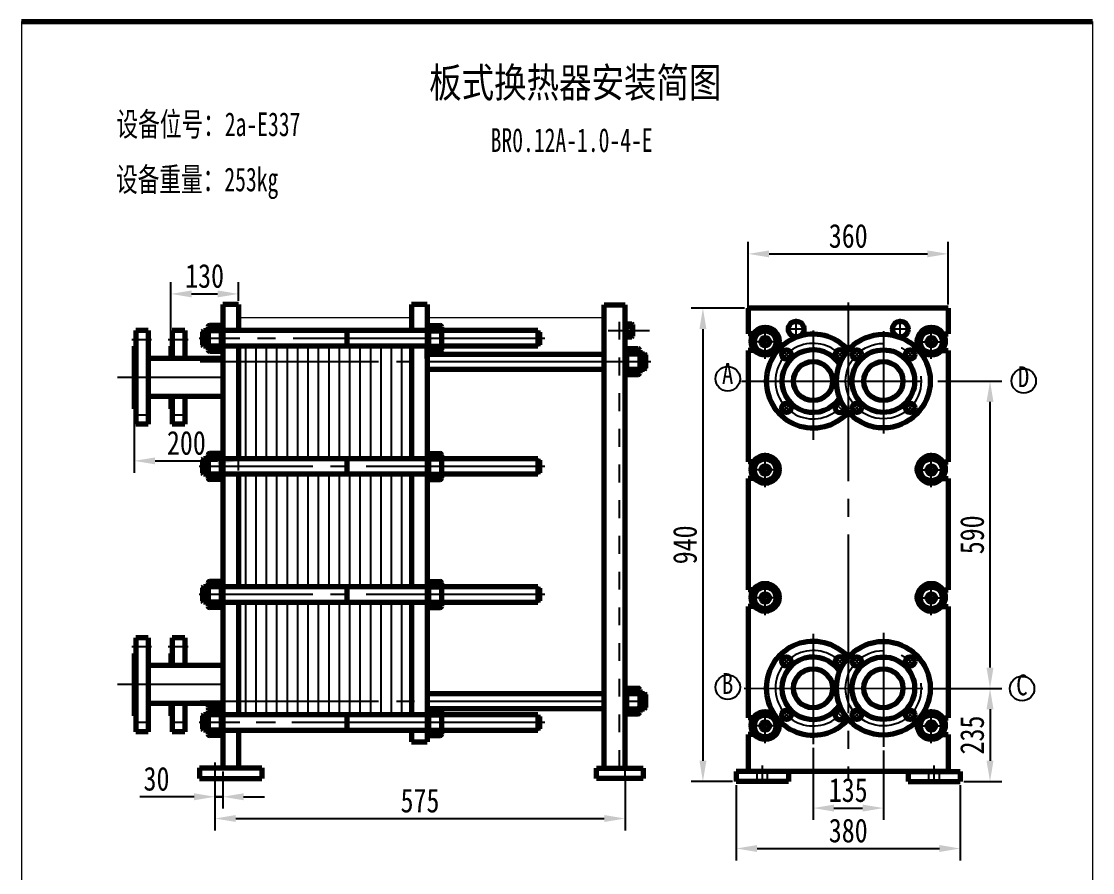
# Model space of a CAD drawing. Header units: millimetres. Extents: x -1351 to 1275, y 768 to 1047.
# Drawn here: x 450 to 630, y 899.6 to 1042.6 of the extents above; entities that cross this region are included whole.
import ezdxf

# ---------------------------------------------------------------- set-up
doc = ezdxf.new("R2010")
doc.units = ezdxf.units.MM
doc.linetypes.add('EB_DASH', pattern=[6, 3, -3])
doc.linetypes.add('EB_DASHDOT', pattern=[39, 30, -3, 3, -3])
doc.layers.get('0').update_dxf_attribs({"lineweight": 0})
doc.layers.add('CAXA4', color=3, linetype='Continuous', lineweight=25)
doc.styles.add('HZTXT', font='TXT.SHX', dxfattribs={"width": 0.8, "bigfont": 'HZTXT.SHX'})
doc.styles.add('标准', font='SIMFANG.TTF', dxfattribs={"width": 0.667})
doc.dimstyles.new('副本STANDARD', dxfattribs={"dimtxt": 4, "dimasz": 3.5, "dimexe": 2, "dimexo": 0.625, "dimgap": 1, "dimtad": 1, "dimdec": 4, "dimdsep": 46, "dimtxsty": 'HZTXT', "dimcen": 0, "dimclrd": 256, "dimclre": 256, "dimclrt": 256, "dimadec": 0, "dimazin": 0, "dimtfac": 1, "dimtdec": 4, "dimtmove": 0, "dimatfit": 3, "dimfxl": 0, "dimtolj": 1, "dimtzin": 0, "dimarcsym": 0})

# ---------------------------------------------------------------- blocks, each defined once
blk = doc.blocks.new('*D194')
at = {"linetype": 'Continuous', "lineweight": -2}
for p, q in [((482.55, 916.54), (482.55, 910.31)), ((483.86, 916.54), (483.86, 910.31)), ((479.05, 912.31), (469.9, 912.31)), ((483.86, 912.31), (482.55, 912.31)), ((487.36, 912.31), (490.86, 912.31))]:
    blk.add_line(p, q, dxfattribs=at)
at = {"linetype": 'Continuous'}
for points in [[(479.05, 912.89), (479.05, 911.72), (482.55, 912.31)], [(487.36, 912.89), (487.36, 911.72), (483.86, 912.31)]]:
    blk.add_solid(points, dxfattribs=at)
at = {"layer": 'Defpoints', "color": 0, "linetype": 'Continuous'}
for p in [(482.55, 917.16), (483.86, 917.16), (482.55, 912.31)]:
    blk.add_point(p, dxfattribs=at)
at = {"linetype": 'Continuous', "lineweight": 25, "insert": (472.72, 915.31), "char_height": 4, "attachment_point": 5, "style": 'HZTXT'}
blk.add_mtext('\\A1;\\fFangSong_GB2312;30', dxfattribs=at)
blk = doc.blocks.new('*D196')
at = {"linetype": 'Continuous', "lineweight": -2}
for p, q in [((607.98, 930.52), (614.79, 930.52)), ((612.79, 927.02), (612.79, 918.37)), ((608.4, 914.87), (614.79, 914.87))]:
    blk.add_line(p, q, dxfattribs=at)
at = {"linetype": 'Continuous'}
for points in [[(612.2, 927.02), (613.37, 927.02), (612.79, 930.52)], [(612.2, 918.37), (613.37, 918.37), (612.79, 914.87)]]:
    blk.add_solid(points, dxfattribs=at)
at = {"layer": 'Defpoints', "color": 0, "linetype": 'Continuous'}
for p in [(607.36, 930.52), (607.78, 914.87), (612.79, 914.87)]:
    blk.add_point(p, dxfattribs=at)
at = {"linetype": 'Continuous', "lineweight": 25, "insert": (609.79, 922.69), "char_height": 4, "attachment_point": 5, "rotation": 90, "style": 'HZTXT'}
blk.add_mtext('\\A1;\\fFangSong_GB2312;235', dxfattribs=at)
blk = doc.blocks.new('*D197')
at = {"linetype": 'Continuous', "lineweight": -2}
for p, q in [((571.54, 994.42), (562.54, 994.42)), ((564.54, 990.92), (564.54, 918.37)), ((569.53, 914.87), (562.54, 914.87))]:
    blk.add_line(p, q, dxfattribs=at)
at = {"linetype": 'Continuous'}
for points in [[(563.96, 990.92), (565.13, 990.92), (564.54, 994.42)], [(563.96, 918.37), (565.13, 918.37), (564.54, 914.87)]]:
    blk.add_solid(points, dxfattribs=at)
at = {"layer": 'Defpoints', "color": 0, "linetype": 'Continuous'}
for p in [(572.16, 994.42), (564.54, 914.87), (570.15, 914.87)]:
    blk.add_point(p, dxfattribs=at)
at = {"linetype": 'Continuous', "lineweight": 25, "insert": (561.54, 954.65), "char_height": 4, "attachment_point": 5, "rotation": 90, "style": 'HZTXT'}
blk.add_mtext('\\A1;\\fFangSong_GB2312;940', dxfattribs=at)
blk = doc.blocks.new('*D199')
at = {"linetype": 'Continuous', "lineweight": -2}
for p, q in [((606.61, 982.17), (614.79, 982.17)), ((612.79, 934.01), (612.79, 978.67)), ((608.2, 930.51), (614.79, 930.51))]:
    blk.add_line(p, q, dxfattribs=at)
at = {"linetype": 'Continuous'}
for points in [[(612.2, 978.67), (613.37, 978.67), (612.79, 982.17)], [(612.2, 934.01), (613.37, 934.01), (612.79, 930.51)]]:
    blk.add_solid(points, dxfattribs=at)
at = {"layer": 'Defpoints', "color": 0, "linetype": 'Continuous'}
for p in [(605.98, 982.17), (612.79, 982.17), (607.57, 930.51)]:
    blk.add_point(p, dxfattribs=at)
at = {"linetype": 'Continuous', "lineweight": 25, "insert": (609.79, 956.34), "char_height": 4, "attachment_point": 5, "rotation": 90, "style": 'HZTXT'}
blk.add_mtext('\\A1;\\fFangSong_GB2312;590', dxfattribs=at)
blk = doc.blocks.new('*D200')
at = {"linetype": 'Continuous', "lineweight": -2}
for p, q in [((572.16, 994.4), (572.16, 1005.56)), ((605.76, 995.05), (605.76, 1005.56)), ((575.66, 1003.56), (602.26, 1003.56))]:
    blk.add_line(p, q, dxfattribs=at)
at = {"linetype": 'Continuous'}
for points in [[(575.66, 1004.14), (575.66, 1002.98), (572.16, 1003.56)], [(602.26, 1004.14), (602.26, 1002.98), (605.76, 1003.56)]]:
    blk.add_solid(points, dxfattribs=at)
at = {"layer": 'Defpoints', "color": 0, "linetype": 'Continuous'}
for p in [(605.76, 1003.56), (572.16, 993.78), (605.76, 994.42)]:
    blk.add_point(p, dxfattribs=at)
at = {"linetype": 'Continuous', "lineweight": 25, "insert": (588.96, 1006.56), "char_height": 4, "attachment_point": 5, "style": 'HZTXT'}
blk.add_mtext('\\A1;\\fFangSong_GB2312;360', dxfattribs=at)
blk = doc.blocks.new('*D201')
at = {"linetype": 'Continuous', "lineweight": -2}
for p, q in [((475.11, 988.66), (475.11, 998.83)), ((486.49, 995.66), (486.49, 998.83)), ((478.61, 996.83), (482.99, 996.83))]:
    blk.add_line(p, q, dxfattribs=at)
at = {"linetype": 'Continuous'}
for points in [[(478.61, 997.41), (478.61, 996.25), (475.11, 996.83)], [(482.99, 997.41), (482.99, 996.25), (486.49, 996.83)]]:
    blk.add_solid(points, dxfattribs=at)
at = {"layer": 'Defpoints', "color": 0, "linetype": 'Continuous'}
for p in [(486.49, 996.83), (486.49, 995.04), (475.11, 988.04)]:
    blk.add_point(p, dxfattribs=at)
at = {"linetype": 'Continuous', "lineweight": 25, "insert": (480.8, 999.83), "char_height": 4, "attachment_point": 5, "style": 'HZTXT'}
blk.add_mtext('\\A1;\\fFangSong_GB2312;130', dxfattribs=at)
blk = doc.blocks.new('*D202')
at = {"linetype": 'Continuous', "lineweight": -2}
for p, q in [((468.99, 976.91), (468.99, 966.77)), ((486.49, 967.14), (486.49, 970.77)), ((472.49, 968.77), (482.99, 968.77))]:
    blk.add_line(p, q, dxfattribs=at)
at = {"linetype": 'Continuous'}
for points in [[(472.49, 969.35), (472.49, 968.18), (468.99, 968.77)], [(482.99, 969.35), (482.99, 968.18), (486.49, 968.77)]]:
    blk.add_solid(points, dxfattribs=at)
at = {"layer": 'Defpoints', "color": 0, "linetype": 'Continuous'}
for p in [(468.99, 977.54), (486.49, 968.77), (486.49, 966.51)]:
    blk.add_point(p, dxfattribs=at)
at = {"linetype": 'Continuous', "lineweight": 25, "insert": (477.74, 971.77), "char_height": 4, "attachment_point": 5, "style": 'HZTXT'}
blk.add_mtext('\\A1;\\fFangSong_GB2312;200', dxfattribs=at)
blk = doc.blocks.new('*D203')
at = {"linetype": 'Continuous', "lineweight": -2}
for p, q in [((583.06, 920.52), (583.06, 908.41)), ((594.87, 920.07), (594.87, 908.41)), ((586.56, 910.41), (591.37, 910.41))]:
    blk.add_line(p, q, dxfattribs=at)
at = {"linetype": 'Continuous'}
for points in [[(586.56, 910.99), (586.56, 909.82), (583.06, 910.41)], [(591.37, 910.99), (591.37, 909.82), (594.87, 910.41)]]:
    blk.add_solid(points, dxfattribs=at)
at = {"layer": 'Defpoints', "color": 0, "linetype": 'Continuous'}
for p in [(583.06, 921.14), (594.87, 920.69), (594.87, 910.41)]:
    blk.add_point(p, dxfattribs=at)
at = {"linetype": 'Continuous', "lineweight": 25, "insert": (588.96, 913.41), "char_height": 4, "attachment_point": 5, "style": 'HZTXT'}
blk.add_mtext('\\A1;\\fFangSong_GB2312;135', dxfattribs=at)
blk = doc.blocks.new('*D204')
at = {"linetype": 'Continuous', "lineweight": -2}
for p, q in [((570.15, 914.24), (570.15, 901.61)), ((607.78, 914.24), (607.78, 901.61)), ((573.65, 903.61), (604.28, 903.61))]:
    blk.add_line(p, q, dxfattribs=at)
at = {"linetype": 'Continuous'}
for points in [[(573.65, 904.2), (573.65, 903.03), (570.15, 903.61)], [(604.28, 904.2), (604.28, 903.03), (607.78, 903.61)]]:
    blk.add_solid(points, dxfattribs=at)
at = {"layer": 'Defpoints', "color": 0, "linetype": 'Continuous'}
for p in [(570.15, 914.87), (607.78, 914.87), (607.78, 903.61)]:
    blk.add_point(p, dxfattribs=at)
at = {"linetype": 'Continuous', "lineweight": 25, "insert": (588.96, 906.61), "char_height": 4, "attachment_point": 5, "style": 'HZTXT'}
blk.add_mtext('\\A1;\\fFangSong_GB2312;380', dxfattribs=at)
blk = doc.blocks.new('*D187')
at = {"linetype": 'Continuous', "lineweight": -2}
for p, q in [((482.55, 914.55), (482.55, 906.65)), ((551.46, 914.77), (551.46, 906.65)), ((486.05, 908.65), (547.96, 908.65))]:
    blk.add_line(p, q, dxfattribs=at)
at = {"linetype": 'Continuous'}
for points in [[(486.05, 909.24), (486.05, 908.07), (482.55, 908.65)], [(547.96, 909.24), (547.96, 908.07), (551.46, 908.65)]]:
    blk.add_solid(points, dxfattribs=at)
at = {"layer": 'Defpoints', "color": 0, "linetype": 'Continuous'}
for p in [(482.55, 915.17), (551.46, 915.39), (551.46, 908.65)]:
    blk.add_point(p, dxfattribs=at)
at = {"linetype": 'Continuous', "lineweight": 25, "insert": (517, 911.65), "char_height": 4, "attachment_point": 5, "style": 'HZTXT'}
blk.add_mtext('\\A1;{\\fFangSong_GB2312|b0|i0|c134|p0;575}', dxfattribs=at)

msp = doc.modelspace()

# ---------------------------------------------------------------- linework, layer by layer
at = {"color": 7}
for p, q in [((450.02173, 1042.63259), (450.02173, 771.63259)), ((630.02173, 1042.63259), (630.02173, 771.63259))]:
    msp.add_line(p, q, dxfattribs=at)
at = {"linetype": 'Continuous', "lineweight": 70}
for p, q in [((450.02173, 1042.63259), (630.02173, 1042.63259)), ((483.86048, 995.03681), (483.86048, 917.16181)), ((486.48548, 995.03681), (483.86048, 995.03681)), ((486.48548, 995.03681), (486.48548, 990.66181)), ((515.55684, 995.03681), (515.55684, 990.66181)), ((518.18184, 995.03681), (515.55684, 995.03681)), ((518.18184, 995.03681), (518.18184, 988.03681)), ((547.9588, 917.1429), (547.9588, 994.99353)), ((547.9588, 994.99353), (551.4588, 994.99106)), ((551.4588, 917.1429), (551.4588, 994.99106)), ((605.76431, 994.42431), (572.16431, 994.42431)), ((572.16431, 994.42431), (572.16431, 990.13681)), ((605.76431, 994.42431), (605.76431, 990.13681)), ((551.4588, 991.90428), (551.5989, 991.90428)), ((551.5989, 991.90428), (551.5989, 989.49883)), ((469.24798, 990.66181), (469.24798, 974.94463)), ((471.34798, 990.66181), (469.24798, 990.66181)), ((471.34798, 990.66181), (471.34798, 974.94463)), ((475.37298, 990.66181), (475.37298, 985.98056)), ((477.47298, 990.66181), (475.37298, 990.66181)), ((477.47298, 990.66181), (477.47298, 985.98056)), ((480.59594, 990.63795), (480.42412, 990.46613)), ((480.42412, 990.46613), (480.42412, 988.23249)), ((480.59594, 990.63795), (480.59594, 988.06068)), ((481.40349, 990.63795), (480.59594, 990.63795)), ((481.40349, 991.27582), (481.40349, 987.4228)), ((483.60276, 991.53355), (481.66121, 991.53355)), ((483.60276, 990.63795), (481.66121, 990.63795)), ((483.60276, 991.75477), (483.60276, 986.94386)), ((483.86048, 991.75477), (483.60276, 991.75477)), ((518.18184, 990.66181), (483.86048, 990.66181)), ((504.69351, 990.66181), (504.69351, 988.03681)), ((518.18184, 991.75477), (518.43957, 991.75477)), ((518.43957, 991.75477), (518.43957, 986.94386)), ((518.43957, 991.53355), (520.38111, 991.53355)), ((518.43957, 990.63795), (520.38111, 990.63795)), ((520.63884, 991.27582), (520.63884, 987.4228)), ((536.81428, 990.66181), (520.63884, 990.66181)), ((536.81428, 990.66181), (536.81428, 988.03681)), ((537.07678, 990.39931), (537.07678, 988.29931)), ((551.5989, 991.79367), (552.56967, 991.79367)), ((551.5989, 991.34587), (552.56967, 991.34587)), ((551.5989, 990.05724), (552.56967, 990.05724)), ((552.69853, 991.66481), (552.69853, 989.7383)), ((573.01846, 990.13681), (572.16431, 990.13681)), ((604.91017, 990.13681), (605.76431, 990.13681)), ((480.59594, 988.06068), (480.42412, 988.23249)), ((551.4588, 989.49883), (551.5989, 989.49883)), ((551.5989, 989.60944), (552.56967, 989.60944)), ((469.24798, 988.03681), (468.98548, 988.03681)), ((468.98548, 988.03681), (468.98548, 977.53681)), ((475.11048, 988.03681), (475.11048, 985.98056)), ((475.37298, 988.03681), (475.11048, 988.03681)), ((481.40349, 988.06068), (480.59594, 988.06068)), ((483.60276, 988.06068), (481.66121, 988.06068)), ((483.60276, 987.16507), (481.66121, 987.16507)), ((483.86048, 986.94386), (483.60276, 986.94386)), ((518.18184, 988.03681), (483.86048, 988.03681)), ((486.48548, 988.03681), (486.48548, 969.13681)), ((515.55684, 988.03681), (515.55684, 969.13681)), ((518.18184, 987.38505), (518.18184, 988.03681)), ((518.18184, 987.38505), (518.18184, 985.98056)), ((518.18184, 985.98056), (518.18184, 987.38505)), ((518.18184, 986.94386), (518.43957, 986.94386)), ((518.18184, 986.72431), (547.9588, 986.72431)), ((518.43957, 988.06068), (520.38111, 988.06068)), ((518.43957, 987.16507), (520.38111, 987.16507)), ((524.19674, 988.03681), (520.63884, 988.03681)), ((536.81428, 988.03681), (520.63884, 988.03681)), ((551.4588, 987.86102), (551.71653, 987.86102)), ((551.4588, 987.86102), (551.4588, 983.05011)), ((551.71653, 987.86102), (551.71653, 983.05011)), ((551.71653, 987.6398), (553.65808, 987.6398)), ((551.71653, 986.7442), (553.65808, 986.7442)), ((553.9158, 987.38207), (553.9158, 983.52905)), ((553.9158, 986.7442), (554.72335, 986.7442)), ((553.9158, 986.57238), (554.89517, 986.57238)), ((554.72335, 986.7442), (554.72335, 984.16693)), ((554.72335, 986.7442), (554.89517, 986.57238)), ((554.89517, 986.57238), (554.89517, 984.33874)), ((572.16431, 987.33681), (572.16431, 968.61181)), ((573.22289, 987.33681), (572.16431, 987.33681)), ((604.70574, 987.33681), (605.76431, 987.33681)), ((605.76431, 987.33681), (605.76431, 968.61181)), ((475.11048, 985.98056), (471.34798, 985.98056)), ((483.86048, 985.98056), (475.11048, 985.98056)), ((518.18184, 985.98056), (518.18184, 977.31949)), ((572.16431, 985.36806), (572.16431, 978.98056)), ((605.76431, 985.36806), (605.76431, 978.98056)), ((518.18184, 984.18681), (547.9588, 984.18681)), ((551.4588, 983.05011), (551.71653, 983.05011)), ((551.71653, 984.16693), (553.65808, 984.16693)), ((551.71653, 983.27132), (553.65808, 983.27132)), ((553.9158, 984.33874), (554.89517, 984.33874)), ((553.9158, 984.16693), (554.72335, 984.16693)), ((554.72335, 984.16693), (554.89517, 984.33874)), ((475.11048, 979.59306), (471.34798, 979.59306)), ((483.86048, 979.59306), (475.11048, 979.59306)), ((475.11048, 979.59306), (475.11048, 977.53681)), ((475.37298, 979.59306), (475.37298, 974.94463)), ((477.47298, 979.59306), (477.47298, 974.94463)), ((518.18184, 979.59306), (518.18184, 977.31949)), ((469.24798, 977.53681), (468.98548, 977.53681)), ((475.37298, 977.53681), (475.11048, 977.53681)), ((518.18184, 977.31949), (518.18184, 970.22977)), ((471.34798, 974.94463), (469.24798, 974.94463)), ((477.47298, 974.94463), (475.37298, 974.94463)), ((483.60276, 970.22977), (483.60276, 965.41886)), ((483.86048, 970.22977), (483.60276, 970.22977)), ((518.18184, 970.22977), (518.18184, 921.53681)), ((518.18184, 970.22977), (518.43957, 970.22977)), ((518.43957, 970.22977), (518.43957, 965.41886)), ((480.59594, 969.11295), (480.42412, 968.94113)), ((480.42412, 968.94113), (480.42412, 966.70749)), ((481.40349, 969.11295), (480.59594, 969.11295)), ((480.59594, 969.11295), (480.59594, 966.53568)), ((481.40349, 969.75082), (481.40349, 965.8978)), ((483.60276, 970.00855), (481.66121, 970.00855)), ((483.60276, 969.11295), (481.66121, 969.11295)), ((518.18184, 969.13681), (483.86048, 969.13681)), ((504.69351, 969.13681), (504.69351, 966.51181)), ((518.43957, 970.00855), (520.38111, 970.00855)), ((518.43957, 969.11295), (520.38111, 969.11295)), ((520.63884, 969.75082), (520.63884, 965.8978)), ((536.81428, 969.13681), (520.63884, 969.13681)), ((536.81428, 969.13681), (536.81428, 966.51181)), ((537.07678, 968.87431), (537.07678, 966.77431)), ((573.01846, 968.61181), (572.16431, 968.61181)), ((604.91017, 968.61181), (605.76431, 968.61181)), ((480.59594, 966.53568), (480.42412, 966.70749)), ((481.40349, 966.53568), (480.59594, 966.53568)), ((483.60276, 966.53568), (481.66121, 966.53568)), ((483.60276, 965.64007), (481.66121, 965.64007)), ((483.86048, 965.41886), (483.60276, 965.41886)), ((518.18184, 966.51181), (483.86048, 966.51181)), ((486.48548, 966.51181), (486.48548, 947.61181)), ((515.55684, 966.51181), (515.55684, 947.61181)), ((518.18184, 965.41886), (518.43957, 965.41886)), ((518.43957, 966.53568), (520.38111, 966.53568)), ((518.43957, 965.64007), (520.38111, 965.64007)), ((536.81428, 966.51181), (520.63884, 966.51181)), ((573.22289, 965.81181), (572.16431, 965.81181)), ((572.16431, 965.81181), (572.16431, 947.08681)), ((604.70574, 965.81181), (605.76431, 965.81181)), ((605.76431, 965.81181), (605.76431, 947.08681)), ((483.86048, 948.70477), (483.60276, 948.70477)), ((483.60276, 948.70477), (483.60276, 943.89386)), ((518.18184, 948.70477), (518.43957, 948.70477)), ((518.43957, 948.70477), (518.43957, 943.89386)), ((480.59594, 947.58795), (480.42412, 947.41613)), ((480.42412, 947.41613), (480.42412, 945.18249)), ((481.40349, 947.58795), (480.59594, 947.58795)), ((480.59594, 947.58795), (480.59594, 945.01068)), ((481.40349, 948.22582), (481.40349, 944.3728)), ((483.60276, 948.48355), (481.66121, 948.48355)), ((483.60276, 947.58795), (481.66121, 947.58795)), ((518.18184, 947.61181), (483.86048, 947.61181)), ((504.69351, 947.61181), (504.69351, 944.98681)), ((518.43957, 948.48355), (520.38111, 948.48355)), ((518.43957, 947.58795), (520.38111, 947.58795)), ((520.63884, 948.22582), (520.63884, 944.3728)), ((536.81428, 947.61181), (520.63884, 947.61181)), ((536.81428, 947.61181), (536.81428, 944.98681)), ((537.07678, 947.34931), (537.07678, 945.24931)), ((573.01846, 947.08681), (572.16431, 947.08681)), ((604.91017, 947.08681), (605.76431, 947.08681)), ((480.59594, 945.01068), (480.42412, 945.18249)), ((481.40349, 945.01068), (480.59594, 945.01068)), ((483.60276, 945.01068), (481.66121, 945.01068)), ((518.43957, 945.01068), (520.38111, 945.01068)), ((483.60276, 944.11507), (481.66121, 944.11507)), ((483.86048, 943.89386), (483.60276, 943.89386)), ((518.18184, 944.98681), (483.86048, 944.98681)), ((486.48548, 944.98681), (486.48548, 926.08681)), ((515.55684, 944.98681), (515.55684, 926.08681)), ((518.18184, 943.89386), (518.43957, 943.89386)), ((518.43957, 944.11507), (520.38111, 944.11507)), ((536.81428, 944.98681), (520.63884, 944.98681)), ((573.22289, 944.28681), (572.16431, 944.28681)), ((572.16431, 944.28681), (572.16431, 925.56181)), ((604.70574, 944.28681), (605.76431, 944.28681)), ((605.76431, 944.28681), (605.76431, 925.56181)), ((469.24798, 939.03681), (469.24798, 923.23213)), ((471.34798, 939.03681), (469.24798, 939.03681)), ((471.34798, 939.03681), (471.34798, 923.23213)), ((475.37298, 939.03681), (475.37298, 934.35556)), ((477.47298, 939.03681), (475.37298, 939.03681)), ((477.47298, 939.03681), (477.47298, 934.35556)), ((468.98548, 936.41181), (468.98548, 925.91181)), ((469.24798, 936.41181), (468.98548, 936.41181)), ((475.11048, 936.41181), (475.11048, 934.35556)), ((475.37298, 936.41181), (475.11048, 936.41181)), ((475.11048, 934.35556), (471.34798, 934.35556)), ((483.86048, 934.35556), (475.11048, 934.35556)), ((572.16431, 933.74306), (572.16431, 927.35556)), ((605.76431, 933.74306), (605.76431, 927.35556)), ((551.4588, 930.81102), (551.4588, 926.00011)), ((551.4588, 930.81102), (551.71653, 930.81102)), ((551.71653, 930.81102), (551.71653, 926.00011)), ((518.18184, 929.67431), (547.9588, 929.67431)), ((551.71653, 930.5898), (553.65808, 930.5898)), ((551.71653, 929.6942), (553.65808, 929.6942)), ((553.9158, 930.33207), (553.9158, 926.47905)), ((553.9158, 929.6942), (554.72335, 929.6942)), ((553.9158, 929.52238), (554.89517, 929.52238)), ((554.72335, 929.6942), (554.72335, 927.11693)), ((554.72335, 929.6942), (554.89517, 929.52238)), ((554.89517, 929.52238), (554.89517, 927.28874)), ((475.11048, 927.96806), (471.34798, 927.96806)), ((483.86048, 927.96806), (475.11048, 927.96806)), ((475.11048, 927.96806), (475.11048, 925.91181)), ((475.37298, 927.96806), (475.37298, 923.23213)), ((477.47298, 927.96806), (477.47298, 923.23213)), ((481.38051, 927.96806), (481.38051, 927.39454)), ((483.57978, 927.13681), (481.63824, 927.13681)), ((483.60276, 927.17977), (483.60276, 922.36886)), ((483.86048, 927.17977), (483.60276, 927.17977)), ((518.18184, 927.17977), (518.43957, 927.17977)), ((518.18184, 927.17977), (518.43957, 927.17977)), ((518.43957, 927.17977), (518.43957, 922.36886)), ((518.43957, 927.17977), (518.43957, 922.36886)), ((518.43957, 927.13681), (547.9588, 927.13681)), ((551.71653, 927.11693), (553.65808, 927.11693)), ((553.9158, 927.28874), (554.89517, 927.28874)), ((553.9158, 927.11693), (554.72335, 927.11693)), ((554.72335, 927.11693), (554.89517, 927.28874)), ((469.24798, 925.91181), (468.98548, 925.91181)), ((475.37298, 925.91181), (475.11048, 925.91181)), ((480.59594, 926.06295), (480.42412, 925.89113)), ((480.42412, 925.89113), (480.42412, 923.65749)), ((480.59594, 926.06295), (480.59594, 923.48568)), ((481.40349, 926.06295), (480.59594, 926.06295)), ((481.40349, 926.70082), (481.40349, 922.8478)), ((483.60276, 926.95855), (481.66121, 926.95855)), ((483.60276, 926.06295), (481.66121, 926.06295)), ((518.18184, 926.08681), (483.86048, 926.08681)), ((504.69351, 926.08681), (504.69351, 923.46181)), ((518.43957, 926.95855), (520.38111, 926.95855)), ((518.43957, 926.06295), (520.38111, 926.06295)), ((520.63884, 926.70082), (520.63884, 922.8478)), ((536.81428, 926.08681), (520.63884, 926.08681)), ((536.81428, 926.08681), (536.81428, 923.46181)), ((537.07678, 925.82431), (537.07678, 923.72431)), ((551.4588, 926.00011), (551.71653, 926.00011)), ((551.71653, 926.22132), (553.65808, 926.22132)), ((573.01846, 925.56181), (572.16431, 925.56181)), ((604.91017, 925.56181), (605.76431, 925.56181)), ((480.59594, 923.48568), (480.42412, 923.65749)), ((481.40349, 923.48568), (480.59594, 923.48568)), ((483.60276, 923.48568), (481.66121, 923.48568)), ((518.18184, 923.46181), (483.86048, 923.46181)), ((486.48548, 923.46181), (486.48548, 917.16181)), ((515.55684, 923.46181), (515.55684, 921.53681)), ((518.43957, 923.48568), (520.38111, 923.48568)), ((518.43957, 923.48568), (520.38111, 923.48568)), ((536.81428, 923.46181), (520.63884, 923.46181)), ((524.19674, 923.46181), (520.63884, 923.46181)), ((471.34798, 923.23213), (469.24798, 923.23213)), ((477.47298, 923.23213), (475.37298, 923.23213)), ((483.60276, 922.59007), (481.66121, 922.59007)), ((483.86048, 922.36886), (483.60276, 922.36886)), ((518.18184, 922.36886), (518.43957, 922.36886)), ((518.18184, 922.36886), (518.43957, 922.36886)), ((518.43957, 922.59007), (520.38111, 922.59007)), ((518.43957, 922.59007), (520.38111, 922.59007)), ((572.16431, 922.76181), (572.16431, 916.54931)), ((573.22289, 922.76181), (572.16431, 922.76181)), ((604.70574, 922.76181), (605.76431, 922.76181)), ((605.76431, 922.76181), (605.76431, 916.54931)), ((515.55684, 921.53681), (518.18184, 921.53681)), ((479.92298, 917.16181), (490.42298, 917.16181)), ((479.92298, 917.16181), (479.92298, 915.3929)), ((490.42298, 917.16181), (490.42298, 915.3929)), ((546.6463, 917.1429), (554.5213, 917.1429)), ((546.6463, 915.3929), (546.6463, 917.1429)), ((554.5213, 917.1429), (554.5213, 915.3929)), ((578.90181, 916.54931), (570.15181, 916.54931)), ((570.15181, 916.54931), (570.15181, 914.8679)), ((605.80806, 916.54931), (572.16431, 916.54931)), ((578.90181, 916.54931), (578.90181, 914.8679)), ((599.02681, 916.54931), (599.02681, 914.8679)), ((599.02681, 916.54931), (607.77681, 916.54931)), ((607.77681, 916.54931), (607.77681, 914.8679)), ((479.92298, 915.3929), (490.42298, 915.3929)), ((554.5213, 915.3929), (546.6463, 915.3929)), ((578.90181, 914.8679), (570.15181, 914.8679)), ((599.02681, 914.8679), (607.77681, 914.8679))]:
    msp.add_line(p, q, dxfattribs=at)
at = {"linetype": 'EB_DASH', "lineweight": 25}
msp.add_line((550.55045, 917.1429), (550.55045, 994.99106), dxfattribs=at)
at = {"linetype": 'EB_DASHDOT', "lineweight": 25}
for p, q in [((588.96431, 995.37542), (588.96431, 915.3929)), ((580.21431, 989.22032), (580.21431, 992.6283)), ((597.71431, 989.22032), (597.71431, 992.6283)), ((548.5989, 990.70156), (555.56967, 990.70156)), ((575.00806, 985.89683), (575.00806, 991.5768)), ((581.82825, 990.92431), (578.60038, 990.92431)), ((583.05806, 990.70862), (583.05806, 972.31499)), ((594.87056, 990.58088), (594.87056, 973.36462)), ((599.32825, 990.92431), (596.10038, 990.92431)), ((602.92056, 985.89683), (602.92056, 991.5768)), ((471.89844, 989.13056), (468.55429, 989.13056)), ((478.02344, 989.13056), (474.67929, 989.13056)), ((525.71335, 989.34931), (479.86358, 989.34931)), ((537.97673, 989.34931), (520.63884, 989.34931)), ((577.69796, 988.78056), (572.31817, 988.78056)), ((605.65421, 988.73681), (600.27442, 988.73681)), ((577.71405, 987.51832), (578.57235, 986.66002)), ((579.43066, 985.80172), (578.57235, 986.66002)), ((586.68547, 985.80172), (587.54377, 986.66002)), ((588.40207, 987.51832), (587.54377, 986.66002)), ((589.52655, 987.51832), (590.38485, 986.66002)), ((591.24316, 985.80172), (590.38485, 986.66002)), ((598.49797, 985.80172), (599.35627, 986.66002)), ((600.21457, 987.51832), (599.35627, 986.66002)), ((480.05104, 985.45556), (515.55684, 985.45556)), ((518.18184, 985.45556), (547.9588, 985.45556)), ((547.9588, 985.45556), (555.81653, 985.45556)), ((483.86048, 982.78681), (466.17762, 982.78681)), ((571.0362, 982.17431), (607.4641, 982.17431)), ((577.71405, 976.8303), (578.57235, 977.6886)), ((579.43066, 978.54691), (578.57235, 977.6886)), ((586.68547, 978.54691), (587.54377, 977.6886)), ((588.40207, 976.8303), (587.54377, 977.6886)), ((589.52655, 976.8303), (590.38485, 977.6886)), ((591.24316, 978.54691), (590.38485, 977.6886)), ((598.49797, 978.54691), (599.35627, 977.6886)), ((600.21457, 976.8303), (599.35627, 977.6886)), ((471.70805, 976.44306), (468.86255, 976.44306)), ((477.83305, 976.44306), (474.98755, 976.44306)), ((575.00806, 964.41558), (575.00806, 970.09555)), ((575.00806, 964.37183), (575.00806, 970.0518)), ((602.92056, 964.41558), (602.92056, 970.09555)), ((602.92056, 964.37183), (602.92056, 970.0518)), ((537.97673, 967.82431), (479.86358, 967.82431)), ((577.69796, 967.25556), (572.31817, 967.25556)), ((605.65421, 967.21181), (600.27442, 967.21181)), ((575.00806, 942.89058), (575.00806, 948.57055)), ((575.00806, 942.84683), (575.00806, 948.5268)), ((602.92056, 942.89058), (602.92056, 948.57055)), ((602.92056, 942.84683), (602.92056, 948.5268)), ((537.97673, 946.29931), (479.86358, 946.29931)), ((577.69796, 945.73056), (572.31817, 945.73056)), ((605.65421, 945.68681), (600.27442, 945.68681)), ((583.05806, 939.70945), (583.05806, 921.14099)), ((594.87056, 939.86813), (594.87056, 920.69219)), ((471.89844, 937.50556), (468.55429, 937.50556)), ((478.02344, 937.50556), (474.67929, 937.50556)), ((577.71405, 935.89332), (578.57235, 935.03502)), ((579.43066, 934.17672), (578.57235, 935.03502)), ((586.68547, 934.17672), (587.54377, 935.03502)), ((588.40207, 935.89332), (587.54377, 935.03502)), ((589.52655, 935.89332), (590.38485, 935.03502)), ((591.24316, 934.17672), (590.38485, 935.03502)), ((598.49797, 934.17672), (599.35627, 935.03502)), ((600.21457, 935.89332), (599.35627, 935.03502)), ((483.86048, 931.16181), (466.17762, 931.16181)), ((571.47306, 930.54931), (607.5712, 930.50988)), ((480.05104, 928.40556), (518.18184, 928.40556)), ((518.18184, 928.40556), (555.81653, 928.40556)), ((575.00806, 921.32183), (575.00806, 927.0018)), ((602.92056, 921.36558), (602.92056, 927.04555)), ((602.92056, 921.32183), (602.92056, 927.0018)), ((577.71405, 925.2053), (578.57235, 926.0636)), ((579.43066, 926.92191), (578.57235, 926.0636)), ((586.68547, 926.92191), (587.54377, 926.0636)), ((588.40207, 925.2053), (587.54377, 926.0636)), ((589.52655, 925.2053), (590.38485, 926.0636)), ((591.24316, 926.92191), (590.38485, 926.0636)), ((598.49797, 926.92191), (599.35627, 926.0636)), ((600.21457, 925.2053), (599.35627, 926.0636)), ((471.70805, 924.81806), (468.86255, 924.81806)), ((477.83305, 924.81806), (474.98755, 924.81806)), ((525.4604, 924.77431), (479.86358, 924.77431)), ((525.71335, 924.77431), (479.86358, 924.77431)), ((537.97673, 924.77431), (520.63884, 924.77431)), ((577.69796, 924.20556), (572.31817, 924.20556)), ((605.65421, 924.16181), (600.27442, 924.16181)), ((482.54798, 918.06211), (482.54798, 915.3929)), ((551.4588, 915.3929), (551.4588, 917.1429)), ((573.65181, 914.8679), (573.65181, 916.54931)), ((574.52681, 914.8679), (574.52681, 917.58642)), ((575.40181, 914.8679), (575.40181, 916.54931)), ((602.52681, 914.8679), (602.52681, 916.54931)), ((603.40181, 914.8679), (603.40181, 917.58642)), ((604.27681, 914.8679), (604.27681, 916.54931))]:
    msp.add_line(p, q, dxfattribs=at)
for p, q in [((486.48548, 992.84931), (515.55684, 992.84931)), ((518.18184, 992.84931), (547.9588, 992.84931)), ((551.4588, 992.84931), (551.48904, 992.84931))]:
    msp.add_line(p, q)
at = {"linetype": 'Continuous', "lineweight": 25}
for p, q in [((481.40349, 990.46613), (480.42412, 990.46613)), ((518.18184, 990.39931), (504.69351, 990.39931)), ((528.05012, 990.39931), (520.63884, 990.39931)), ((537.07678, 990.39931), (520.63884, 990.39931)), ((536.81428, 990.66181), (537.07678, 990.39931)), ((481.40349, 988.23249), (480.42412, 988.23249)), ((518.18184, 988.29931), (504.69351, 988.29931)), ((524.44255, 988.29931), (520.63884, 988.29931)), ((537.07678, 988.29931), (520.63884, 988.29931)), ((536.81428, 988.03681), (537.07678, 988.29931)), ((487.6601, 988.03681), (487.6601, 969.13681)), ((489.4101, 988.03681), (489.4101, 969.13681)), ((491.1601, 988.03681), (491.1601, 969.13681)), ((492.9101, 988.03681), (492.9101, 969.13681)), ((494.6601, 988.03681), (494.6601, 969.13681)), ((496.4101, 988.03681), (496.4101, 969.13681)), ((498.1601, 988.03681), (498.1601, 969.13681)), ((499.9101, 988.03681), (499.9101, 969.13681)), ((501.6601, 988.03681), (501.6601, 969.13681)), ((503.4101, 988.03681), (503.4101, 969.13681)), ((505.1601, 988.03681), (505.1601, 969.13681)), ((506.9101, 988.03681), (506.9101, 969.13681)), ((508.6601, 988.03681), (508.6601, 969.13681)), ((510.4101, 988.03681), (510.4101, 969.13681)), ((512.1601, 988.03681), (512.1601, 969.13681)), ((513.9101, 988.03681), (513.9101, 969.13681)), ((481.40349, 968.94113), (480.42412, 968.94113)), ((518.18184, 968.87431), (504.69351, 968.87431)), ((537.07678, 968.87431), (520.63884, 968.87431)), ((536.81428, 969.13681), (537.07678, 968.87431)), ((481.40349, 966.70749), (480.42412, 966.70749)), ((518.18184, 966.77431), (504.69351, 966.77431)), ((537.07678, 966.77431), (520.63884, 966.77431)), ((536.81428, 966.51181), (537.07678, 966.77431)), ((487.6601, 966.51181), (487.6601, 947.61181)), ((489.4101, 966.51181), (489.4101, 947.61181)), ((491.1601, 966.51181), (491.1601, 947.61181)), ((492.9101, 966.51181), (492.9101, 947.61181)), ((494.6601, 966.51181), (494.6601, 947.61181)), ((496.4101, 966.51181), (496.4101, 947.61181)), ((498.1601, 966.51181), (498.1601, 947.61181)), ((499.9101, 966.51181), (499.9101, 947.61181)), ((501.6601, 966.51181), (501.6601, 947.61181)), ((503.4101, 966.51181), (503.4101, 947.61181)), ((505.1601, 966.51181), (505.1601, 947.61181)), ((506.9101, 966.51181), (506.9101, 947.61181)), ((508.6601, 966.51181), (508.6601, 947.61181)), ((510.4101, 966.51181), (510.4101, 947.61181)), ((512.1601, 966.51181), (512.1601, 947.61181)), ((513.9101, 966.51181), (513.9101, 947.61181)), ((481.40349, 947.41613), (480.42412, 947.41613)), ((518.18184, 947.34931), (504.69351, 947.34931)), ((537.07678, 947.34931), (520.63884, 947.34931)), ((536.81428, 947.61181), (537.07678, 947.34931)), ((481.40349, 945.18249), (480.42412, 945.18249)), ((518.18184, 945.24931), (504.69351, 945.24931)), ((537.07678, 945.24931), (520.63884, 945.24931)), ((536.81428, 944.98681), (537.07678, 945.24931)), ((487.6601, 944.98681), (487.6601, 926.08681)), ((489.4101, 944.98681), (489.4101, 926.08681)), ((491.1601, 944.98681), (491.1601, 926.08681)), ((492.9101, 944.98681), (492.9101, 926.08681)), ((494.6601, 944.98681), (494.6601, 926.08681)), ((496.4101, 944.98681), (496.4101, 926.08681)), ((498.1601, 944.98681), (498.1601, 926.08681)), ((499.9101, 944.98681), (499.9101, 926.08681)), ((501.6601, 944.98681), (501.6601, 926.08681)), ((503.4101, 944.98681), (503.4101, 926.08681)), ((505.1601, 944.98681), (505.1601, 926.08681)), ((506.9101, 944.98681), (506.9101, 926.08681)), ((508.6601, 944.98681), (508.6601, 926.08681)), ((510.4101, 944.98681), (510.4101, 926.08681)), ((512.1601, 944.98681), (512.1601, 926.08681)), ((513.9101, 944.98681), (513.9101, 926.08681)), ((602.96426, 930.52018), (611.75349, 930.52018)), ((481.40349, 925.89113), (480.42412, 925.89113)), ((518.18184, 925.82431), (504.69351, 925.82431)), ((537.07678, 925.82431), (520.63884, 925.82431)), ((528.05012, 925.82431), (520.63884, 925.82431)), ((536.81428, 926.08681), (537.07678, 925.82431)), ((481.40349, 923.65749), (480.42412, 923.65749)), ((518.18184, 923.72431), (504.69351, 923.72431)), ((537.07678, 923.72431), (520.63884, 923.72431)), ((524.44255, 923.72431), (520.63884, 923.72431)), ((536.81428, 923.46181), (537.07678, 923.72431)), ((482.54798, 915.17415), (482.54798, 909.04706)), ((551.4588, 915.17415), (551.4588, 909.04706)), ((482.54798, 912.30654), (483.86048, 912.30654))]:
    msp.add_line(p, q, dxfattribs=at)
at = {"linetype": 'Continuous'}
for points in [[(576.06835, 986.94409), (577.12864, 988.78056), (576.06835, 990.61704), (573.94777, 990.61704), (572.88748, 988.78056), (573.94777, 986.94409), (576.06835, 986.94409)], [(601.86027, 986.94409), (600.79998, 988.78056), (601.86027, 990.61704), (603.98085, 990.61704), (605.04114, 988.78056), (603.98085, 986.94409), (601.86027, 986.94409)], [(576.06835, 965.41909), (577.12864, 967.25556), (576.06835, 969.09204), (573.94777, 969.09204), (572.88748, 967.25556), (573.94777, 965.41909), (576.06835, 965.41909)], [(601.86027, 965.41909), (600.79998, 967.25556), (601.86027, 969.09204), (603.98085, 969.09204), (605.04114, 967.25556), (603.98085, 965.41909), (601.86027, 965.41909)], [(576.06835, 943.89409), (577.12864, 945.73056), (576.06835, 947.56704), (573.94777, 947.56704), (572.88748, 945.73056), (573.94777, 943.89409), (576.06835, 943.89409)], [(601.86027, 943.89409), (600.79998, 945.73056), (601.86027, 947.56704), (603.98085, 947.56704), (605.04114, 945.73056), (603.98085, 943.89409), (601.86027, 943.89409)], [(576.06835, 922.36909), (577.12864, 924.20556), (576.06835, 926.04204), (573.94777, 926.04204), (572.88748, 924.20556), (573.94777, 922.36909), (576.06835, 922.36909)], [(601.86027, 922.36909), (600.79998, 924.20556), (601.86027, 926.04204), (603.98085, 926.04204), (605.04114, 924.20556), (603.98085, 922.36909), (601.86027, 922.36909)]]:
    msp.add_lwpolyline(points, dxfattribs=at)
at = {"linetype": 'Continuous', "lineweight": 70}
for centre, radius in [((580.21431, 990.92431), 1.3125), ((597.71431, 990.92431), 1.3125), ((575.00806, 988.87461), 2.3562), ((575.00806, 988.78056), 1.83648), ((594.87056, 982.17431), 7.875), ((602.92056, 988.87461), 2.3562), ((602.92056, 988.78056), 1.83648), ((575.00806, 988.78056), 0.7), ((602.92056, 988.78056), 0.7), ((578.57235, 986.66002), 0.7875), ((590.38485, 986.66002), 0.7875), ((594.87056, 982.17431), 5.25), ((599.35627, 986.66002), 0.7875), ((583.05806, 982.17431), 3.28125), ((594.87056, 982.17431), 3.28125), ((578.57235, 977.6886), 0.7875), ((590.38485, 977.6886), 0.7875), ((599.35627, 977.6886), 0.7875), ((575.00806, 967.34961), 2.3562), ((575.00806, 967.25556), 1.83648), ((602.92056, 967.34961), 2.3562), ((602.92056, 967.25556), 1.83648), ((575.00806, 967.25556), 0.7), ((602.92056, 967.25556), 0.7), ((575.00806, 945.82461), 2.3562), ((575.00806, 945.73056), 1.83648), ((602.92056, 945.82461), 2.3562), ((602.92056, 945.73056), 1.83648), ((575.00806, 945.73056), 0.7), ((602.92056, 945.73056), 0.7), ((594.87056, 930.54931), 7.875), ((578.57235, 935.03502), 0.7875), ((590.38485, 935.03502), 0.7875), ((594.87056, 930.54931), 5.25), ((599.35627, 935.03502), 0.7875), ((583.05806, 930.54931), 3.28125), ((594.87056, 930.54931), 3.28125), ((575.00806, 924.29961), 2.3562), ((575.00806, 924.20556), 1.83648), ((578.57235, 926.0636), 0.7875), ((590.38485, 926.0636), 0.7875), ((599.35627, 926.0636), 0.7875), ((602.92056, 924.29961), 2.3562), ((602.92056, 924.20556), 1.83648), ((575.00806, 924.20556), 0.7), ((602.92056, 924.20556), 0.7)]:
    msp.add_circle(centre, radius, dxfattribs=at)
at = {"linetype": 'Continuous', "lineweight": 25}
for centre, radius in [((580.21431, 990.92431), 1.13549), ((597.71431, 990.92431), 1.13549), ((568.71758, 982.56891), 2.05981), ((618.44439, 982.20485), 2.05981), ((568.71758, 930.7241), 2.05981), ((618.17124, 930.49066), 2.05981)]:
    msp.add_circle(centre, radius, dxfattribs=at)
at = {"linetype": 'EB_DASHDOT', "lineweight": 25}
for centre in [(594.87056, 982.17431), (594.87056, 930.54931)]:
    msp.add_circle(centre, 6.34375, dxfattribs=at)
at = {"linetype": 'Continuous', "lineweight": 70}
for centre, radius, start, end in [((481.66121, 991.27582), 0.25773, 90, 180), ((481.66121, 990.89568), 0.25773, 180, 270), ((481.66121, 990.38022), 0.25773, 90, 180), ((520.38111, 991.27582), 0.25773, 0, 90), ((520.38111, 990.89568), 0.25773, 270, 0), ((520.38111, 990.38022), 0.25773, 0, 90), ((552.56967, 991.66481), 0.12886, 0, 90), ((552.56967, 991.47474), 0.12886, 270, 0), ((552.56967, 991.21701), 0.12886, 0, 90), ((552.56967, 990.1861), 0.12886, 270, 0), ((552.56967, 989.92837), 0.12886, 0, 90), ((583.05806, 982.17431), 7.875, 41.4096221, 318.5903779), ((481.66121, 988.3184), 0.25773, 180, 270), ((520.38111, 988.3184), 0.25773, 270, 0), ((552.56967, 989.7383), 0.12886, 270, 0), ((481.66121, 987.80295), 0.25773, 90, 180), ((481.66121, 987.4228), 0.25773, 180, 270), ((520.38111, 987.80295), 0.25773, 0, 90), ((520.38111, 987.4228), 0.25773, 270, 0), ((520.38111, 987.4228), 0.25773, 351.5776612, 360), ((553.65808, 987.38207), 0.25773, 0, 90), ((553.65808, 987.00193), 0.25773, 270, 0), ((553.65808, 986.48647), 0.25773, 0, 90), ((583.05806, 982.17431), 5.25, 32.0891839, 327.9108161), ((587.54377, 986.66002), 0.7875, 352.0283086, 305.0189453), ((553.65808, 984.42465), 0.25773, 270, 0), ((553.65808, 983.9092), 0.25773, 0, 90), ((553.65808, 983.52905), 0.25773, 270, 0), ((587.54377, 977.6886), 0.7875, 54.9810547, 7.9716914), ((481.66121, 969.75082), 0.25773, 90, 180), ((481.66121, 969.37068), 0.25773, 180, 270), ((481.66121, 968.85522), 0.25773, 90, 180), ((520.38111, 969.75082), 0.25773, 0, 90), ((520.38111, 969.37068), 0.25773, 270, 0), ((520.38111, 968.85522), 0.25773, 0, 90), ((481.66121, 966.7934), 0.25773, 180, 270), ((520.38111, 966.7934), 0.25773, 270, 0), ((481.66121, 966.27795), 0.25773, 90, 180), ((481.66121, 965.8978), 0.25773, 180, 270), ((520.38111, 966.27795), 0.25773, 0, 90), ((520.38111, 965.8978), 0.25773, 270, 0), ((481.66121, 948.22582), 0.25773, 90, 180), ((481.66121, 947.84568), 0.25773, 180, 270), ((481.66121, 947.33022), 0.25773, 90, 180), ((520.38111, 948.22582), 0.25773, 0, 90), ((520.38111, 947.84568), 0.25773, 270, 0), ((520.38111, 947.33022), 0.25773, 0, 90), ((481.66121, 945.2684), 0.25773, 180, 270), ((481.66121, 944.75295), 0.25773, 90, 180), ((520.38111, 945.2684), 0.25773, 270, 0), ((520.38111, 944.75295), 0.25773, 0, 90), ((481.66121, 944.3728), 0.25773, 180, 270), ((520.38111, 944.3728), 0.25773, 270, 0), ((583.05806, 930.54931), 7.875, 41.4096221, 318.5903779), ((583.05806, 930.54931), 5.25, 32.0891839, 327.9108161), ((587.54377, 935.03502), 0.7875, 352.0283086, 305.0189453), ((553.65808, 930.33207), 0.25773, 0, 90), ((553.65808, 929.95193), 0.25773, 270, 0), ((553.65808, 929.43647), 0.25773, 0, 90), ((481.63824, 927.39454), 0.25773, 180, 270), ((553.65808, 927.37465), 0.25773, 270, 0), ((553.65808, 926.8592), 0.25773, 0, 90), ((481.66121, 926.70082), 0.25773, 90, 180), ((481.66121, 926.32068), 0.25773, 180, 270), ((481.66121, 925.80522), 0.25773, 90, 180), ((483.90099, 926.26181), 0.0875, 220.832217, 270), ((520.38111, 926.70082), 0.25773, 0, 90), ((520.38111, 926.32068), 0.25773, 270, 0), ((520.38111, 925.80522), 0.25773, 0, 90), ((553.65808, 926.47905), 0.25773, 270, 0), ((587.54377, 926.0636), 0.7875, 54.9810547, 7.9716914), ((481.66121, 923.7434), 0.25773, 180, 270), ((481.66121, 923.22795), 0.25773, 90, 180), ((520.38111, 923.7434), 0.25773, 270, 0), ((520.38111, 923.22795), 0.25773, 0, 90), ((481.66121, 922.8478), 0.25773, 180, 270), ((520.38111, 922.8478), 0.25773, 270, 0), ((520.38111, 922.8478), 0.25773, 351.5776612, 0)]:
    msp.add_arc(centre, radius, start, end, dxfattribs=at)
at = {"linetype": 'Continuous', "lineweight": 25}
for centre, start, end in [((575.00806, 988.78056), 350.8558885, 287.2002982), ((602.92056, 988.78056), 252.7997018, 189.1441115), ((575.00806, 967.25556), 350.8558885, 287.2002982), ((602.92056, 967.25556), 252.7997018, 189.1441115), ((575.00806, 945.73056), 350.8558885, 287.2002982), ((602.92056, 945.73056), 252.7997018, 189.1441115), ((575.00806, 924.20556), 350.8558885, 287.2002982), ((602.92056, 924.20556), 252.7997018, 189.1441115)]:
    msp.add_arc(centre, 0.812, start, end, dxfattribs=at)
at = {"linetype": 'EB_DASHDOT', "lineweight": 25}
for centre in [(583.05806, 982.17431), (583.05806, 930.54931)]:
    msp.add_arc(centre, 6.34375, 38.2089858, 321.7910142, dxfattribs=at)

# ---------------------------------------------------------------- texts
at = {"linetype": 'Continuous', "lineweight": 25, "attachment_point": 1}
for s, insert, char_height, style in [('{\\fFangSong_GB2312|b0|i0|c134|p34;板式换热器安装简图}', (518.53992, 1034.8557), 5, 'HZTXT'), ('{\\fSimSun|b0|i0|c134|p2;BR0.12A-1.0-4-E}', (528.8703, 1024.68851), 4, '标准'), ('\\fFangSong_GB2312|b0|i0|p34;A', (567.74523, 985.19044), 3.5, 'HZTXT'), ('\\fFangSong_GB2312|b0|i0|p34;D', (617.47204, 984.65912), 3.5, 'HZTXT'), ('\\fFangSong_GB2312|b0|i0|p34;B', (567.74523, 933.09523), 3.5, 'HZTXT'), ('\\fFangSong_GB2312|b0|i0|p34;C', (617.19889, 932.8604), 3.5, 'HZTXT')]:
    msp.add_mtext(s, dxfattribs=dict(at, insert=insert, char_height=char_height, style=style))
at = {"layer": 'CAXA4', "color": 0, "linetype": 'Continuous', "lineweight": 25, "char_height": 4, "attachment_point": 1, "style": '标准'}
for s, insert in [('{\\fSimSun|b0|i0|c134|p2;设备位号：2a-E337}', (466.00038, 1027.35498)), ('{\\fSimSun|b0|i0|c134|p2;设备重量：253kg}', (465.92449, 1018.0725))]:
    msp.add_mtext(s, dxfattribs=dict(at, insert=insert))

# ---------------------------------------------------------------- dimensions: what is measured, and where the dimension line sits
at = {"linetype": 'Continuous', "lineweight": 25}
for base, p1, p2, text, picture, middle in [((605.76431, 1003.55909), (572.16431, 993.77991), (605.76431, 994.42431), '\\fFangSong_GB2312;360', '*D200', (588.96431, 1006.55909)), ((486.48548, 996.8306), (475.11048, 988.03681), (486.48548, 995.03681), '\\fFangSong_GB2312;130', '*D201', (480.79798, 999.8306)), ((486.48548, 968.76601), (468.98548, 977.53681), (486.48548, 966.51181), '\\fFangSong_GB2312;200', '*D202', (477.73548, 971.76601)), ((594.87056, 910.40582), (583.05806, 921.14099), (594.87056, 920.69219), '\\fFangSong_GB2312;135', '*D203', (588.96431, 913.40582)), ((482.54798, 912.30654), (483.86048, 917.16181), (482.54798, 917.16181), '\\fFangSong_GB2312;30', '*D194', (472.72312, 915.30654)), ((551.4588, 908.65276), (482.54798, 915.17415), (551.4588, 915.3929), '{\\fFangSong_GB2312|b0|i0|c134|p0;575}', '*D187', (517.00339, 911.65276)), ((607.77681, 903.61208), (570.15181, 914.8679), (607.77681, 914.8679), '\\fFangSong_GB2312;380', '*D204', (588.96431, 906.61208))]:
    dim = msp.add_linear_dim(base=base, p1=p1, p2=p2, text=text, dimstyle='副本STANDARD', dxfattribs=at)
    dim.commit()
    dim.dimension.update_dxf_attribs({"geometry": picture, "text_midpoint": middle})
for base, p1, p2, text, picture, middle in [((564.54285, 914.8679), (572.16431, 994.42431), (570.15181, 914.8679), '\\fFangSong_GB2312;940', '*D197', (561.54285, 954.6461)), ((612.78616, 982.17431), (607.5712, 930.50988), (605.98306, 982.17431), '\\fFangSong_GB2312;590', '*D199', (609.78616, 956.34209)), ((612.78616, 914.8679), (607.35887, 930.52018), (607.77681, 914.8679), '\\fFangSong_GB2312;235', '*D196', (609.78616, 922.69404))]:
    dim = msp.add_linear_dim(base=base, p1=p1, p2=p2, angle=90, text=text, dimstyle='副本STANDARD', dxfattribs=at)
    dim.commit()
    dim.dimension.update_dxf_attribs({"geometry": picture, "text_midpoint": middle})

doc.saveas('drawing.dxf')
